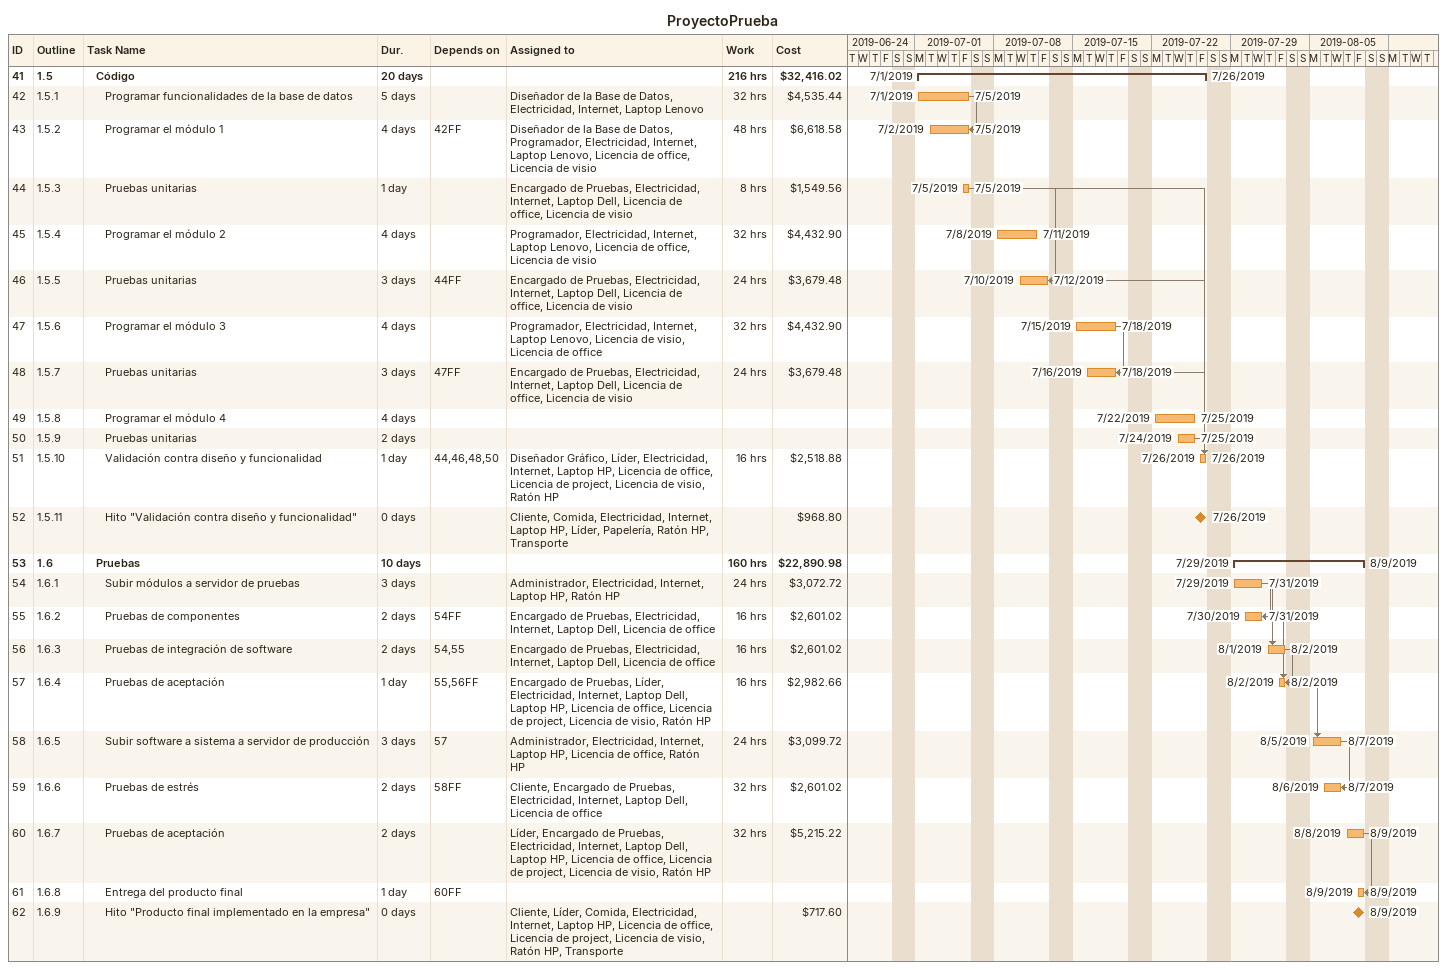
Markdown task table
ProyectoPrueba

| ID | WBS | Task | Duration | Start | Finish | Predecessors | Resources | Work (h) | Cost ($) |
|---|---|---|---|---|---|---|---|---|---|
| 41 | 1.5 | **Código** | 20d | 2019-07-01 | 2019-07-26 |  |  | 216 | 32416.02 |
| 42 | 1.5.1 | Programar funcionalidades de la base de datos | 5d | 2019-07-01 | 2019-07-05 |  | Diseñador de la Base de Datos, Electricidad, Internet, Laptop Lenovo | 32 | 4535.44 |
| 43 | 1.5.2 | Programar el módulo 1 | 4d | 2019-07-02 | 2019-07-05 | 42FF | Diseñador de la Base de Datos, Programador, Electricidad, Internet, Laptop Lenovo, Licencia de office, Licencia de visio | 48 | 6618.58 |
| 44 | 1.5.3 | Pruebas unitarias | 1d | 2019-07-05 | 2019-07-05 |  | Encargado de Pruebas, Electricidad, Internet, Laptop Dell, Licencia de office, Licencia de visio | 8 | 1549.56 |
| 45 | 1.5.4 | Programar el módulo 2 | 4d | 2019-07-08 | 2019-07-11 |  | Programador, Electricidad, Internet, Laptop Lenovo, Licencia de office, Licencia de visio | 32 | 4432.90 |
| 46 | 1.5.5 | Pruebas unitarias | 3d | 2019-07-10 | 2019-07-12 | 44FF | Encargado de Pruebas, Electricidad, Internet, Laptop Dell, Licencia de office, Licencia de visio | 24 | 3679.48 |
| 47 | 1.5.6 | Programar el módulo 3 | 4d | 2019-07-15 | 2019-07-18 |  | Programador, Electricidad, Internet, Laptop Lenovo, Licencia de visio, Licencia de office | 32 | 4432.90 |
| 48 | 1.5.7 | Pruebas unitarias | 3d | 2019-07-16 | 2019-07-18 | 47FF | Encargado de Pruebas, Electricidad, Internet, Laptop Dell, Licencia de office, Licencia de visio | 24 | 3679.48 |
| 49 | 1.5.8 | Programar el módulo 4 | 4d | 2019-07-22 | 2019-07-25 |  |  |  |  |
| 50 | 1.5.9 | Pruebas unitarias | 2d | 2019-07-24 | 2019-07-25 |  |  |  |  |
| 51 | 1.5.10 | Validación contra diseño y funcionalidad | 1d | 2019-07-26 | 2019-07-26 | 44, 46, 48, 50 | Diseñador Gráfico, Líder, Electricidad, Internet, Laptop HP, Licencia de office, Licencia de project, Licencia de visio, Ratón HP | 16 | 2518.88 |
| 52 | 1.5.11 | Hito "Validación contra diseño y funcionalidad" | 0d | 2019-07-26 | 2019-07-26 |  | Cliente, Comida, Electricidad, Internet, Laptop HP, Líder, Papelería, Ratón HP, Transporte |  | 968.80 |
| 53 | 1.6 | **Pruebas** | 10d | 2019-07-29 | 2019-08-09 |  |  | 160 | 22890.98 |
| 54 | 1.6.1 | Subir módulos a servidor de pruebas | 3d | 2019-07-29 | 2019-07-31 |  | Administrador, Electricidad, Internet, Laptop HP, Ratón HP | 24 | 3072.72 |
| 55 | 1.6.2 | Pruebas de componentes | 2d | 2019-07-30 | 2019-07-31 | 54FF | Encargado de Pruebas, Electricidad, Internet, Laptop Dell, Licencia de office | 16 | 2601.02 |
| 56 | 1.6.3 | Pruebas de integración de software | 2d | 2019-08-01 | 2019-08-02 | 54, 55 | Encargado de Pruebas, Electricidad, Internet, Laptop Dell, Licencia de office | 16 | 2601.02 |
| 57 | 1.6.4 | Pruebas de aceptación | 1d | 2019-08-02 | 2019-08-02 | 55, 56FF | Encargado de Pruebas, Líder, Electricidad, Internet, Laptop Dell, Laptop HP, Licencia de office, Licencia de project, Licencia de visio, Ratón HP | 16 | 2982.66 |
| 58 | 1.6.5 | Subir software a sistema a servidor de producción | 3d | 2019-08-05 | 2019-08-07 | 57 | Administrador, Electricidad, Internet, Laptop HP, Licencia de office, Ratón HP | 24 | 3099.72 |
| 59 | 1.6.6 | Pruebas de estrés | 2d | 2019-08-06 | 2019-08-07 | 58FF | Cliente, Encargado de Pruebas, Electricidad, Internet, Laptop Dell, Licencia de office | 32 | 2601.02 |
| 60 | 1.6.7 | Pruebas de aceptación | 2d | 2019-08-08 | 2019-08-09 |  | Líder, Encargado de Pruebas, Electricidad, Internet, Laptop Dell, Laptop HP, Licencia de office, Licencia de project, Licencia de visio, Ratón HP | 32 | 5215.22 |
| 61 | 1.6.8 | Entrega del producto final | 1d | 2019-08-09 | 2019-08-09 | 60FF |  |  |  |
| 62 | 1.6.9 | Hito "Producto final implementado en la empresa" | 0d | 2019-08-09 | 2019-08-09 |  | Cliente, Líder, Comida, Electricidad, Internet, Laptop HP, Licencia de office, Licencia de project, Licencia de visio, Ratón HP, Transporte |  | 717.60 |
